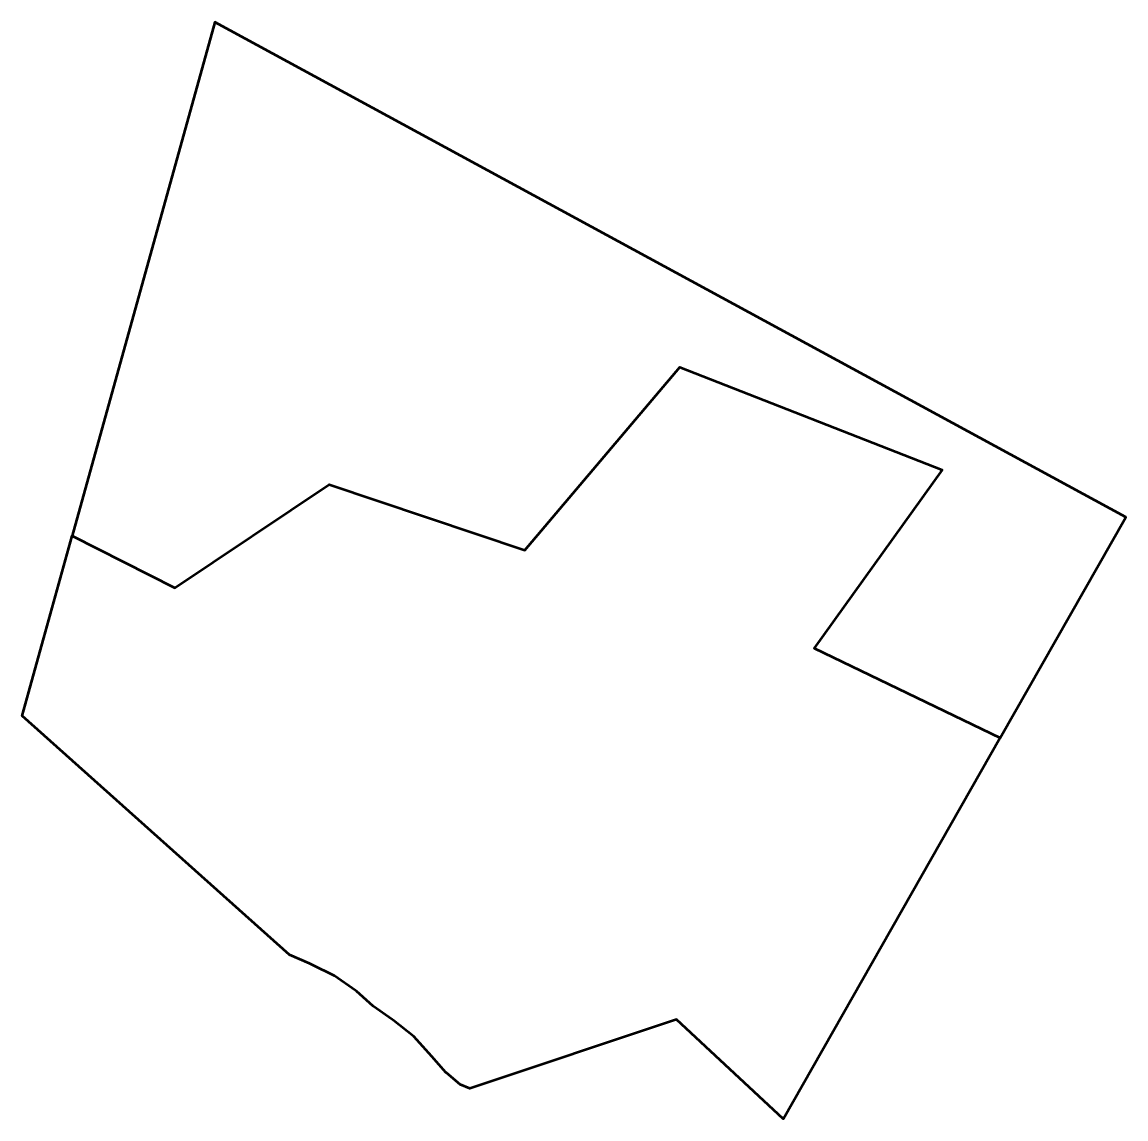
# Model space of a CAD drawing. Header units: metres. Extents: x 807546.9 to 807644.8, y 9157380 to 9157477.2.
import ezdxf

# ---------------------------------------------------------------- set-up
doc = ezdxf.new("R2010")
doc.units = ezdxf.units.M
doc.header["$MEASUREMENT"] = 0
doc.layers.add('2884-21031', color=1, linetype='Continuous')

msp = doc.modelspace()

# ---------------------------------------------------------------- linework, layer by layer
at = {"layer": '2884-21031', "color": 254, "lineweight": 53, "true_color": 0xcccccc}
msp.add_lwpolyline([(807591.439, 9157430.381), (807605.189, 9157446.609), (807628.466, 9157437.528), (807617.114, 9157421.704), (807633.629, 9157413.746), (807644.771, 9157433.322), (807563.969, 9157477.219), (807551.293, 9157431.65), (807560.414, 9157427.053), (807574.084, 9157436.206)], close=True, dxfattribs=at)
at = {"layer": '2884-21031', "color": 40, "lineweight": 53, "true_color": 0xffbb00}
msp.add_lwpolyline([(807560.414, 9157427.053), (807574.084, 9157436.206), (807591.439, 9157430.381), (807605.189, 9157446.609), (807628.466, 9157437.528), (807617.114, 9157421.704), (807633.629, 9157413.746), (807614.399, 9157379.96), (807614.373, 9157379.964), (807604.903, 9157388.788), (807586.569, 9157382.65), (807585.707, 9157383.021), (807584.494, 9157384.042), (807584.441, 9157384.08), (807583.195, 9157385.498), (807581.61, 9157387.281), (807579.767, 9157388.703), (807579.676, 9157388.764), (807577.996, 9157389.952), (807576.515, 9157391.294), (807576.439, 9157391.344), (807574.562, 9157392.635), (807572.58, 9157393.618), (807572.356, 9157393.733), (807570.591, 9157394.508), (807546.858, 9157415.709), (807551.293, 9157431.65)], close=True, dxfattribs=at)

doc.saveas('drawing.dxf')
